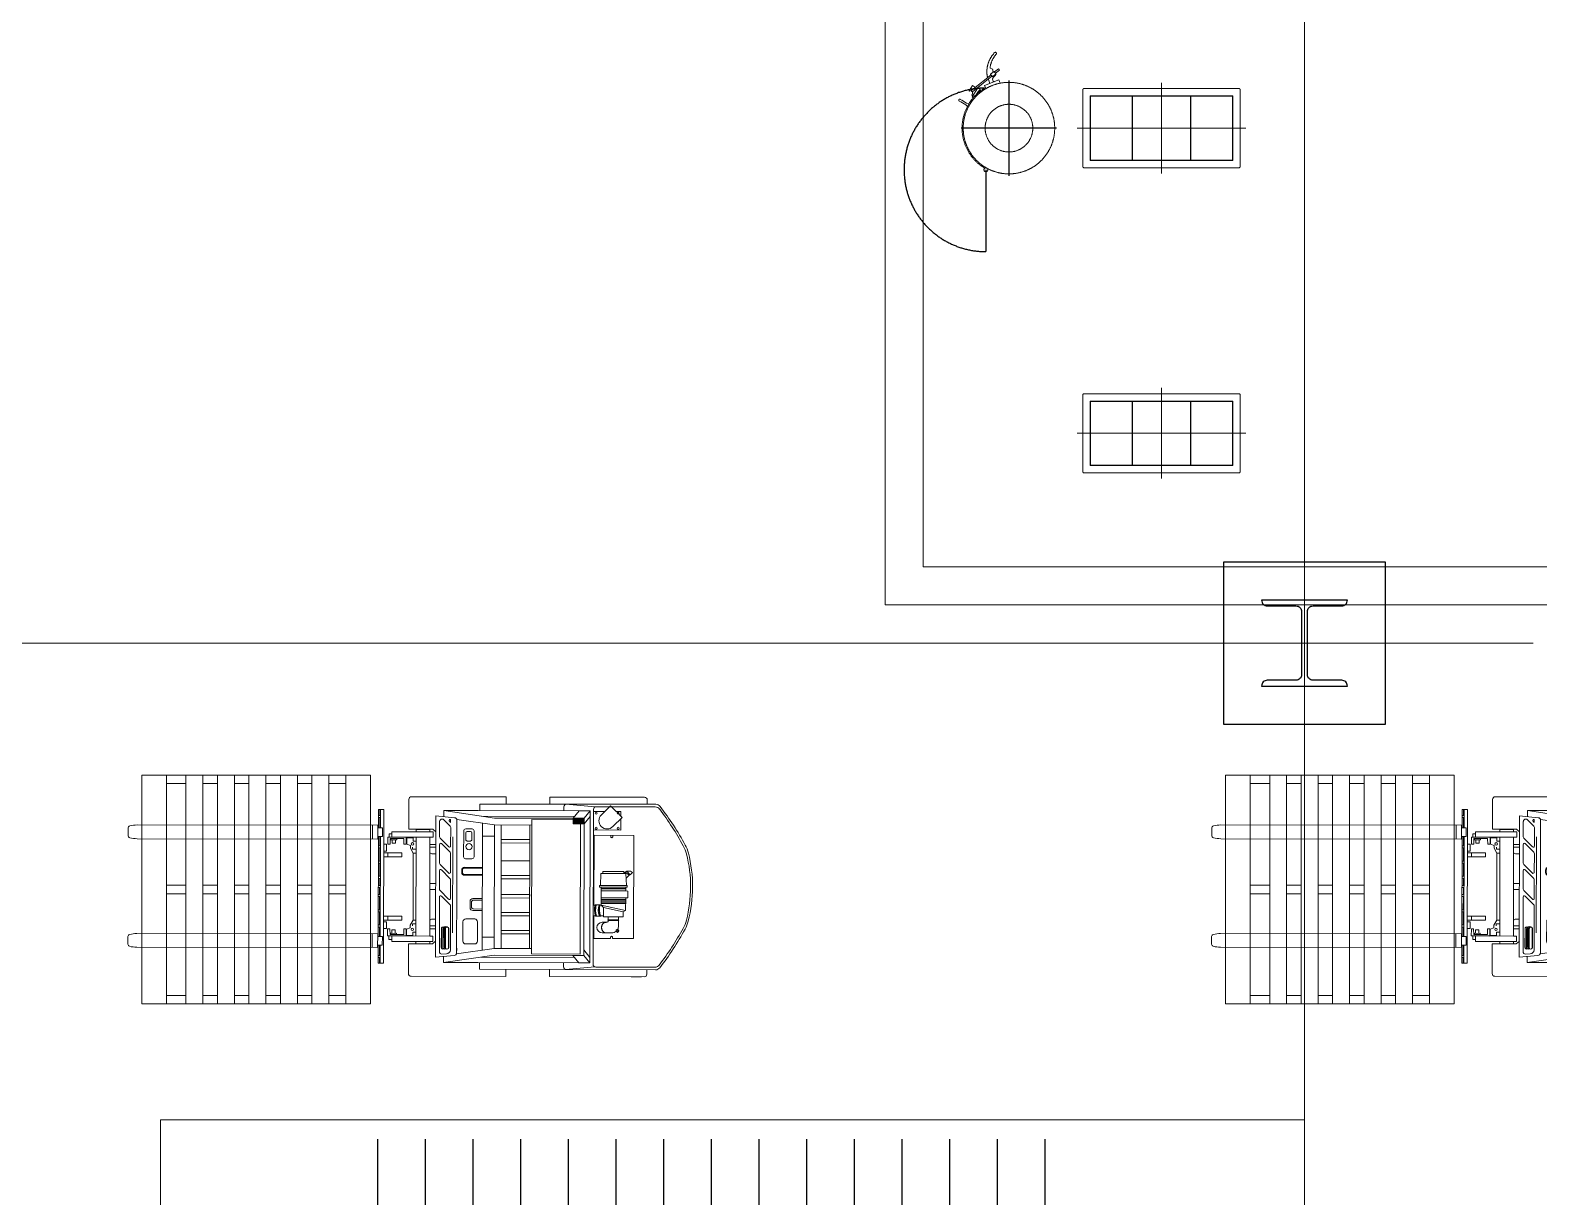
# Model space of a CAD drawing. Extents: x -681219 to -550379, y -242630 to -158199.
# Drawn here: x -630639 to -622726, y -214820 to -208703 of the extents above; entities that cross this region are included whole.
import ezdxf
from ezdxf.lldxf.tags import DXFTag

# ---------------------------------------------------------------- set-up
doc = ezdxf.new("R2010")
doc.units = 0
doc.header["$LTSCALE"] = 1000
doc.linetypes.add('DASHED', pattern=[0.75, 0.5, -0.25])
doc.linetypes.add('DASHED2', pattern=[9.525, 6.35, -3.175])
doc.layers.get('0').update_dxf_attribs({"linetype": 'CONTINUOUS'})
for name, color, linetype, lineweight in [('buyer', 6, 'CONTINUOUS', 0), ('famsun', 7, 'CONTINUOUS', 0), ('future', 4, 'DASHED2', 0), ('轴网_轴线', 1, 'CENTER2', 0)]:
    doc.layers.add(name, color=color, linetype=linetype, lineweight=lineweight)
for name, color, linetype in [('center', 253, 'CENTER2'), ('GY_Bj_Hatch', 9, 'CONTINUOUS'), ('GY_Zx', 7, 'CONTINUOUS'), ('interface', 251, 'DASHED2')]:
    doc.layers.add(name, color=color, linetype=linetype)
tags = doc.linetypes.add('CENTER2', pattern=[28.575, 19.05, -3.175, 3.175, -3.175]).pattern_tags.tags
tags[10:11] = [DXFTag(74, 4), DXFTag(75, 0), DXFTag(340, '0'), DXFTag(46, 0.0), DXFTag(50, 0.0), DXFTag(44, 0.0), DXFTag(45, 0.0)]
tags[8:9] = [DXFTag(74, 4), DXFTag(75, 0), DXFTag(340, '0'), DXFTag(46, 0.0), DXFTag(50, 0.0), DXFTag(44, 0.0), DXFTag(45, 0.0)]
tags[6:7] = [DXFTag(74, 4), DXFTag(75, 0), DXFTag(340, '0'), DXFTag(46, 0.0), DXFTag(50, 0.0), DXFTag(44, 0.0), DXFTag(45, 0.0)]
tags[4:5] = [DXFTag(74, 4), DXFTag(75, 0), DXFTag(340, '0'), DXFTag(46, 0.0), DXFTag(50, 0.0), DXFTag(44, 0.0), DXFTag(45, 0.0)]

# ---------------------------------------------------------------- blocks, each defined once
blk = doc.blocks.new('轴网FB0EDE194AE0F5E0')
at = {"layer": 'GY_Bj_Hatch', "color": 255}
blk.add_lwpolyline([(-425, 15425), (425, 15425), (425, 14575), (-425, 14575)], close=True, dxfattribs=at)
blk.add_lwpolyline([(-225, 15225), (225, 15225, -0.414214), (195, 15195), (45, 15195, 0.414214), (15, 15165), (15, 14835, 0.414214), (45, 14805), (195, 14805, -0.414214), (225, 14775), (-225, 14775, -0.414214), (-195, 14805), (-45, 14805, 0.414214), (-15, 14835), (-15, 15165, 0.414214), (-45, 15195), (-195, 15195, -0.414214)], format="xyb", close=True, dxfattribs=at)
at = {"layer": '轴网_轴线'}
for p, q in [((0, -1200), (0, 23700)), ((-1200, 15000), (44200, 15000))]:
    blk.add_line(p, q, dxfattribs=at)
blk = doc.blocks.new('*U99')
at = {"color": 0, "linetype": 'ByBlock', "lineweight": -2}
for p, q in [((-412, 202.5), (-412, -202.5)), ((407, 207.5), (-407, 207.5)), ((373.5, 169), (-373.5, 169)), ((-373.5, 169), (-373.5, 167.5)), ((373.5, 169), (-373.5, 169)), ((-373.5, 169), (-373.5, -169)), ((373.5, 167.5), (-373.5, 167.5)), ((-373.5, -166.9), (-373.5, 166.9)), ((-372, -164), (-372, 164)), ((-153.5, -167.5), (-153.5, 167.5)), ((-152, 167.5), (-152, -167.5)), ((145.2, 167.5), (-145.2, 167.5)), ((152, 167.5), (152, -167.5)), ((153.5, -167.5), (153.5, 167.5)), ((372, -164), (372, 164)), ((373.5, 169), (373.5, 167.5)), ((373.5, -169), (373.5, 169)), ((373.5, -166.9), (373.5, 166.9)), ((412, -202.5), (412, 202.5)), ((-407, -207.5), (407, -207.5)), ((-373.5, -167.5), (373.5, -167.5)), ((-373.5, -169), (-373.5, -167.5)), ((-373.5, -169), (373.5, -169)), ((-373.5, -169), (373.5, -169)), ((145.2, -167.5), (-145.2, -167.5)), ((373.5, -169), (373.5, -167.5))]:
    blk.add_line(p, q, dxfattribs=at)
for centre, radius, start, end in [((-407, 202.5), 5, 90, 180), ((-375.5, 164), 3.5, 0, 55.1501), ((375.5, 164), 3.5, 124.8499, 180), ((407, 202.5), 5, 0, 90), ((-407, -202.5), 5, 180, 270), ((-375.5, -164), 3.5, 304.8499, 0), ((375.5, -164), 3.5, 180, 235.1501), ((407, -202.5), 5, 270, 0)]:
    blk.add_arc(centre, radius, start, end, dxfattribs=at)
at = {"layer": 'center', "lineweight": -2, "ltscale": 6.187227}
for p, q in [((0, 237.5), (0, -237.5)), ((-442, 0), (442, 0))]:
    blk.add_line(p, q, dxfattribs=at)
blk = doc.blocks.new('TDTG112C0001XY_B_TDTG36-22_V_Mid_1')
at = {"color": 0, "linetype": 'ByBlock', "lineweight": -2}
for p, q in [((-412, 202.5), (-412, -202.5)), ((407, 207.5), (-407, 207.5)), ((373.5, 169), (-373.5, 169)), ((-373.5, 169), (-373.5, 167.5)), ((373.5, 169), (-373.5, 169)), ((-373.5, 169), (-373.5, -169)), ((373.5, 167.5), (-373.5, 167.5)), ((-373.5, -166.9), (-373.5, 166.9)), ((-372, -164), (-372, 164)), ((-153.5, -167.5), (-153.5, 167.5)), ((-152, 167.5), (-152, -167.5)), ((145.2, 167.5), (-145.2, 167.5)), ((152, 167.5), (152, -167.5)), ((153.5, -167.5), (153.5, 167.5)), ((372, -164), (372, 164)), ((373.5, 169), (373.5, 167.5)), ((373.5, -169), (373.5, 169)), ((373.5, -166.9), (373.5, 166.9)), ((412, -202.5), (412, 202.5)), ((-407, -207.5), (407, -207.5)), ((-373.5, -167.5), (373.5, -167.5)), ((-373.5, -169), (-373.5, -167.5)), ((-373.5, -169), (373.5, -169)), ((-373.5, -169), (373.5, -169)), ((145.2, -167.5), (-145.2, -167.5)), ((373.5, -169), (373.5, -167.5))]:
    blk.add_line(p, q, dxfattribs=at)
for centre, radius, start, end in [((-407, 202.5), 5, 90, 180), ((-375.5, 164), 3.5, 0, 55.1501), ((375.5, 164), 3.5, 124.8499, 180), ((407, 202.5), 5, 0, 90), ((-407, -202.5), 5, 180, 270), ((-375.5, -164), 3.5, 304.8499, 0), ((375.5, -164), 3.5, 180, 235.1501), ((407, -202.5), 5, 270, 0)]:
    blk.add_arc(centre, radius, start, end, dxfattribs=at)
at = {"layer": 'center', "lineweight": -2, "ltscale": 6.187227}
for p, q in [((0, 237.5), (0, -237.5)), ((-442, 0), (442, 0))]:
    blk.add_line(p, q, dxfattribs=at)
blk = doc.blocks.new('lt_yt2024020510153900', base_point=(193925.4, 88708.5))
at = {"color": 2}
for p, q in [((193925.4, 90458.5), (194965.4, 90458.5)), ((194965.4, 90518.5), (195185.4, 90518.5)), ((194965.4, 90518.5), (194965.4, 86898.5)), ((195025.4, 90458.5), (195125.4, 90458.5)), ((195025.4, 90458.5), (195025.4, 86958.5)), ((195125.4, 90458.5), (195125.4, 86958.5)), ((195185.4, 90518.5), (195185.4, 86898.5)), ((195185.4, 90458.5), (196225.4, 90458.5)), ((193925.4, 90208.5), (194965.4, 90208.5)), ((195185.4, 90208.5), (196225.4, 90208.5)), ((193925.4, 89958.5), (194965.4, 89958.5)), ((195185.4, 89958.5), (196225.4, 89958.5)), ((193925.4, 89708.5), (194965.4, 89708.5)), ((195185.4, 89708.5), (196225.4, 89708.5)), ((193925.4, 89458.5), (194965.4, 89458.5)), ((195185.4, 89458.5), (196225.4, 89458.5)), ((193925.4, 89208.5), (194965.4, 89208.5)), ((195185.4, 89208.5), (196225.4, 89208.5)), ((193925.4, 88958.5), (194965.4, 88958.5)), ((195185.4, 88958.5), (196225.4, 88958.5)), ((193925.4, 88708.5), (194965.4, 88708.5)), ((195185.4, 88708.5), (196225.4, 88708.5)), ((193925.4, 88458.5), (194965.4, 88458.5)), ((195185.4, 88458.5), (196225.4, 88458.5)), ((193925.4, 88208.5), (194965.4, 88208.5)), ((195185.4, 88208.5), (196225.4, 88208.5)), ((193925.4, 87958.5), (194965.4, 87958.5)), ((195185.4, 87958.5), (196225.4, 87958.5)), ((193925.4, 87708.5), (194965.4, 87708.5)), ((195185.4, 87708.5), (196225.4, 87708.5)), ((193925.4, 87458.5), (194965.4, 87458.5)), ((195185.4, 87458.5), (196225.4, 87458.5)), ((193925.4, 87208.5), (194965.4, 87208.5)), ((195185.4, 87208.5), (196225.4, 87208.5)), ((193925.4, 86958.5), (194965.4, 86958.5)), ((194965.4, 86898.5), (195185.4, 86898.5)), ((195025.4, 86958.5), (195125.4, 86958.5)), ((195185.4, 86958.5), (196225.4, 86958.5))]:
    blk.add_line(p, q, dxfattribs=at)
blk.add_wipeout([(194965.4, 89152.5), (193925.4, 88652.5), (193925.4, 88764.5), (194965.4, 89264.5)])
for points in [[(193925.4, 88652.5), (194382.9, 88872.8), (194349.7, 89048.7), (194541, 88868.4), (194507.8, 89044.3), (194965.4, 89264.5)], [(194527.1, 88942.1), (194965.4, 89152.5)], [(193925.4, 88764.5), (194363.6, 88975)]]:
    blk.add_lwpolyline(points, dxfattribs=at)
at = {"layer": 'GY_Zx'}
for points in [[(195755.4, 86398.5, 0, 0, 0), (195755.4, 91148.5, 0, 0, 0), (194395.4, 91148.5, 0, 0, 0), (194395.4, 89523.5, 80, 0, 0), (194395.4, 89273.5, 0, 0, 0)], [(194395.4, 86398.5, 0, 0, 0), (194395.4, 88648.5, 80, 0, 0), (194395.4, 88898.5, 0, 0, 0)]]:
    blk.add_lwpolyline(points, format="xyseb", dxfattribs=at)
at = {"layer": '轴网_轴线'}
blk.add_lwpolyline([(193825.4, 85598.5), (196325.4, 85598.5), (196325.4, 91598.5), (193825.4, 91598.5), (193825.4, 85598.5)], dxfattribs=at)
blk = doc.blocks.new('TCXT003A0001XY_E_TCXT25_V_1', base_point=(2103.3, 476.7))
at = {"color": 0, "linetype": 'ByBlock', "lineweight": -2}
for p, q in [((2231.1, 686.9), (2228, 681.7)), ((2296.9, 313.2), (2290.6, 317.2)), ((2294.2, 321.5), (2294.2, 321.5)), ((2313.3, 348.6), (2325.4, 345.3)), ((2330.3, 354), (2321.2, 362.6)), ((2325.4, 345.3), (2350.6, 331)), ((2355.5, 339.7), (2330.3, 354)), ((2350.6, 331), (2359.3, 326.1)), ((2364.3, 334.8), (2355.5, 339.7)), ((2156.5, 224.1), (2149.9, 241.2)), ((2231.2, 252.5), (2156.5, 224.1)), ((2283.6, 277.7), (2192.4, 204.4)), ((2197.4, 198.2), (2288.6, 271.5)), ((2213.4, 263.4), (2213.4, 263.4)), ((2231.2, 252.5), (2224.7, 269.6)), ((2229, 269.9), (2228, 271.6)), ((2231.1, 266.5), (2229, 269.9)), ((2266.5, 265), (2253.8, 273)), ((2296.9, 313.2), (2266.5, 265)), ((2267.5, 293.5), (2267.5, 293.5)), ((2269.7, 270.1), (2272.2, 268.5)), ((2279.3, 264), (2295.1, 254.1)), ((2293, 285), (2297.1, 302)), ((2293.7, 308.1), (2294.9, 307.4)), ((2295.1, 254.1), (2311.9, 280.8)), ((2310.7, 282.2), (2297.6, 276)), ((2299.2, 283.8), (2298.7, 284.4)), ((2173.7, 189.4), (2152.6, 172.5)), ((2157.7, 166.2), (2152.6, 172.5)), ((2158.4, 165.3), (2157.7, 166.2)), ((2158.4, 165.3), (2179.5, 182.2)), ((2175.3, 195.9), (2171.6, 193)), ((2171.6, 193), (2171.8, 191.7)), ((2171.8, 191.7), (2176.2, 186.3)), ((2189.4, 207.2), (2175.3, 195.9)), ((2176.2, 186.3), (2180.6, 180.8)), ((2180.6, 180.8), (2181.8, 180.4)), ((2181.8, 180.4), (2185.5, 183.3)), ((2185.5, 183.3), (2199.5, 194.6)), ((2186.3, 230.1), (2189.9, 220.5)), ((2190.5, 206.8), (2189.4, 207.2)), ((2194.9, 201.3), (2190.5, 206.8)), ((2200.8, 162.3), (2192.1, 166.5)), ((2199.3, 195.9), (2194.9, 201.3)), ((2199.5, 194.6), (2199.3, 195.9)), ((2201.8, 155.1), (2202.5, 159.2)), ((2209.4, 225.6), (2205, 237.2)), ((2180.1, 82.5), (2178.9, 81.2))]:
    blk.add_line(p, q, dxfattribs=at)
for centre, radius in [((2103.3, 476.7), 240), ((2224.5, 695.3), 10), ((2103.3, 476.7), 125)]:
    blk.add_circle(centre, radius, dxfattribs=at)
for centre, radius, start, end in [((2103.3, 476.7), 240, 301.295, 58.705), ((2103.3, 476.7), 246, 301.295, 58.705), ((2361.8, 330.4), 5, 240.5, 0), ((2361.8, 330.4), 5, 0, 60.5), ((2209.6, 238.9), 5, 110.8, 200.8), ((2139.3, 378.9), 156, 317.24926, 329.05444), ((2295.8, 279.6), 4, 246.61443, 295.34231), ((2292.3, 303.1), 5, 346.45895, 57.77588), ((2294.8, 280.7), 5.42, 21.94235, 35.86723), ((2311.1, 281.3), 1, 327.77588, 115.34231), ((2185.6, 193.8), 13, 121.7934, 180.34092), ((2165.5, 226.1), 25, 301.7934, 347.03367), ((2181.6, 228.3), 5, 20.8, 110.8), ((2185.6, 193.8), 13, 257.2334, 269.34201), ((2185.4, 177.8), 3, 59.94405, 89.34201), ((2185.4, 177.8), 3, 338.01832, 59.94405), ((2195.6, 173.7), 8, 158.01832, 244.19458), ((2199.5, 159.6), 3, 352.12172, 64.19458), ((2138.7, 188.1), 80, 23.63806, 27.97377), ((2138.7, 188.1), 80, 6.56696, 17.60515), ((2075.7, 180.8), 143.4, 349.0177, 358.71631), ((2075.7, 180.8), 143.4, 358.71631, 6.56696), ((2174.5, 85.3), 6, 137.03635, 317.03635), ((2072.3, 177.2), 131.4, 318.07524, 350.3214), ((2075.7, 180.8), 143.4, 316.70861, 349.0177)]:
    blk.add_arc(centre, radius, start, end, dxfattribs=at)
for points, knots in [([(2298.7, 284.4), (2298.4, 284.7), (2298, 285.2), (2297, 285.7), (2296.1, 285.9), (2295.3, 285.9), (2294.6, 285.8), (2294.1, 285.6), (2293.7, 285.5), (2293.4, 285.3), (2293.2, 285.1), (2292.8, 284.8), (2292.1, 284.4), (2291.2, 283.7), (2290, 282.8), (2288.6, 281.7), (2287.1, 280.5), (2285.6, 279.3), (2284.3, 278.3), (2283.7, 277.8), (2283.6, 277.7)], [0, 0, 0, 0, 0.049064, 0.092606, 0.13079, 0.164684, 0.194466, 0.219955, 0.241588, 0.26386, 0.299355, 0.358675, 0.448771, 0.535646, 0.627234, 0.717189, 0.806522, 0.895581, 0.979848, 1, 1, 1, 1]), ([(2288.6, 271.5), (2288.9, 271.7), (2289.7, 272.3), (2291.1, 273.4), (2292.6, 274.7), (2293.7, 275.5), (2294.2, 275.9), (2294.3, 276)], [0, 0, 0, 0, 0.0502533, 0.1460706, 0.2419112, 0.3375981, 0.3605698, 0.3605698, 0.3605698, 0.3605698]), ([(2295.7, 275.7), (2295.8, 275.8), (2296.4, 276.2), (2297.2, 276.9), (2298, 277.6), (2298.5, 278.1), (2298.9, 278.4), (2299.2, 278.8), (2299.5, 279.3), (2299.9, 279.9), (2300.1, 280.8), (2300.1, 281.7), (2299.9, 282.3), (2299.8, 282.7)], [0.3991017, 0.3991017, 0.3991017, 0.3991017, 0.4264726, 0.5215318, 0.6177126, 0.7172533, 0.7796323, 0.8112135, 0.8387825, 0.8725887, 0.9121634, 0.9550368, 1, 1, 1, 1])]:
    blk.add_open_spline(points, degree=3, knots=knots, dxfattribs=at)
at = {"layer": 'center', "ltscale": 3.485896}
for p, q in [((2103.3, 226.7), (2103.3, 726.7)), ((1853.3, 476.7), (2353.3, 476.7))]:
    blk.add_line(p, q, dxfattribs=at)
at = {"layer": 'interface', "ltscale": 6.712402}
blk.add_line((2224.5, 695.3), (2224.5, 1124.2), dxfattribs=at)
blk.add_arc((2224.5, 695.3), 428.9, 270.87914, 90, dxfattribs=at)
blk = doc.blocks.new('A$C38291112')
at = {"layer": 'future'}
for p, q in [((1200, 1200), (0, 1200)), ((0, 0), (0, 1200)), ((1200, 0), (1200, 1200)), ((1200, 1069.9), (0, 1069.9)), ((44.5, 981), (44.5, 1069.9)), ((577.8, 1069.9), (577.8, 981)), ((622.2, 981), (622.2, 1069.9)), ((1155.6, 981), (1155.6, 1069.9)), ((0, 981), (1200, 981)), ((0, 892.1), (1200, 892.1)), ((44.5, 815.9), (44.5, 892.1)), ((577.8, 892.1), (577.8, 815.9)), ((622.2, 815.9), (622.2, 892.1)), ((1155.6, 815.9), (1155.6, 892.1)), ((0, 815.9), (1200, 815.9)), ((0, 727), (1200, 727)), ((44.5, 650.8), (44.5, 727)), ((577.8, 727), (577.8, 650.8)), ((622.2, 650.8), (622.2, 727)), ((1155.6, 650.8), (1155.6, 727)), ((0, 650.8), (1200, 650.8)), ((0, 561.9), (1200, 561.9)), ((44.5, 485.7), (44.5, 561.9)), ((577.8, 561.9), (577.8, 485.7)), ((622.2, 485.7), (622.2, 561.9)), ((1155.6, 485.7), (1155.6, 561.9)), ((0, 485.7), (1200, 485.7)), ((0, 396.8), (1200, 396.8)), ((44.5, 320.6), (44.5, 396.8)), ((577.8, 396.8), (577.8, 320.6)), ((622.2, 320.6), (622.2, 396.8)), ((1155.6, 320.6), (1155.6, 396.8)), ((0, 320.6), (1200, 320.6)), ((1200, 231.7), (0, 231.7)), ((44.5, 130.1), (44.5, 231.7)), ((577.8, 231.7), (577.8, 130.1)), ((622.2, 130.1), (622.2, 231.7)), ((1155.6, 130.1), (1155.6, 231.7)), ((1200, 130.1), (0, 130.1)), ((1200, 0), (0, 0))]:
    blk.add_line(p, q, dxfattribs=at)
blk = doc.blocks.new('Forklift-I-V')
for p, q in [((-447.8, 2228.8), (-446.8, 2696.1)), ((-432.7, 2693.2), (-433.4, 2383.4)), ((407.5, 2691.2), (406.8, 2381.4)), ((420.5, 2226.8), (421.6, 2694.1)), ((-483.4, 2636.6), (-484.5, 2141)), ((-483.4, 2623.3), (-483.6, 2569.4)), ((-469, 2651), (-446.9, 2650.9)), ((443.9, 2648.9), (421.8, 2648.9)), ((458.3, 2634.5), (457.1, 2138.8)), ((458.2, 2621.2), (458.1, 2567.2)), ((-283.9, 2372.5), (-283.4, 2581)), ((-283.4, 2581), (257.7, 2579.8)), ((-96, 2543.8), (-95.9, 2562.8)), ((-96, 2543.9), (-77.8, 2558.9)), ((-90, 2536.1), (-96, 2543.8)), ((-95.9, 2562.8), (-88.9, 2573.1)), ((-91.2, 2537.6), (-75.3, 2556.2)), ((-84.1, 2530.2), (-90, 2536.1)), ((-88.9, 2573.1), (-77.4, 2561.9)), ((-83.8, 2539.2), (-83.9, 2473.8)), ((-83.8, 2539.2), (-20.9, 2541.7)), ((-77.4, 2561.9), (-78.2, 2559.1)), ((-78.2, 2559.1), (-59.6, 2540.2)), ((-21.2, 2401.2), (-20.9, 2546.1)), ((-20.9, 2546.1), (-12.4, 2546.1)), ((-12.7, 2401.1), (-12.4, 2546.1)), ((-12.4, 2538.1), (8.1, 2538)), ((-4.6, 2408.1), (-4.3, 2539)), ((2.6, 2408.1), (2.9, 2539)), ((7.8, 2409.5), (8.1, 2549.8)), ((8.1, 2549.8), (44.1, 2549.7)), ((43.7, 2409.4), (44.1, 2549.7)), ((44, 2538), (110.9, 2537.8)), ((52.1, 2408), (52.4, 2538.9)), ((59.3, 2408), (59.6, 2538.9)), ((66.5, 2408), (66.8, 2538.9)), ((73.7, 2408), (74, 2538.9)), ((82.9, 2409.3), (110.9, 2537.8)), ((117.5, 2524.3), (110.9, 2537.8)), ((257.7, 2579.8), (257.5, 2469)), ((-438.9, 2458.7), (-408.6, 2488.9)), ((-390.7, 2410.3), (-438.9, 2458.7)), ((-408.6, 2488.9), (-408.5, 2512.7)), ((-384.7, 2512.7), (-408.5, 2512.7)), ((-408.3, 2489.1), (-377.8, 2519.6)), ((-329.6, 2471.2), (-377.8, 2519.6)), ((-311.4, 2512.5), (-370.9, 2512.7)), ((-311.8, 2368.7), (-311.4, 2512.5)), ((-276.5, 2470.3), (-283.7, 2470.3)), ((-276.5, 2460.2), (-283.7, 2460.2)), ((-94.7, 2418.7), (-94.5, 2473.8)), ((-94.4, 2528.9), (-94.5, 2473.8)), ((-94.4, 2528.9), (-83.8, 2528.9)), ((-84.1, 2408.3), (-83.9, 2473.8)), ((94.4, 2422.4), (117.5, 2524.3)), ((142.9, 2524.2), (117.5, 2524.3)), ((142.7, 2422.3), (142.9, 2524.2)), ((142.8, 2500.6), (160.1, 2500.5)), ((160, 2445.9), (160.1, 2500.5)), ((162.1, 2445.9), (162.3, 2500.5)), ((162.3, 2500.5), (191.7, 2500.5)), ((210.5, 2496.5), (215.5, 2500.9)), ((219.5, 2488.6), (224, 2492.5)), ((227.5, 2414.4), (227.6, 2464.4)), ((227.5, 2414.4), (227.6, 2452.9)), ((250.3, 2469), (257.5, 2469)), ((250.3, 2459), (257.4, 2459)), ((257.4, 2459), (257.2, 2371.2)), ((-432.6, 2378.4), (-447, 2223.9)), ((-408.9, 2368.9), (-408.7, 2428.3)), ((-94.7, 2418.7), (-84.1, 2418.7)), ((-84.1, 2408.3), (-21.2, 2405.6)), ((-12.7, 2401.1), (-21.2, 2401.2)), ((-12.7, 2409.5), (82.9, 2409.3)), ((80.8, 2403.9), (82.9, 2404.9)), ((80.8, 2378.1), (80.8, 2403.9)), ((82.8, 2367.8), (82.9, 2377.5)), ((82.9, 2409.3), (94.4, 2422.4)), ((82.9, 2403.3), (82.9, 2409.3)), ((142.7, 2422.3), (94.4, 2422.4)), ((137.5, 2367.7), (137.5, 2379.4)), ((137.6, 2405.5), (137.6, 2422.3)), ((139.3, 2406.2), (137.6, 2407)), ((139.3, 2380), (139.3, 2406.2)), ((142.7, 2445.9), (160, 2445.9)), ((162.1, 2445.9), (165, 2445.9)), ((172.1, 2414.6), (172.2, 2438.7)), ((172.1, 2414.6), (172.1, 2425.4)), ((227.5, 2414.4), (227.5, 2425.2)), ((405.9, 2376.5), (419.6, 2221.9)), ((392.4, 2367.1), (-419.1, 2368.9)), ((-411.7, 2351), (-411.9, 2293.5)), ((-383, 2351), (-411.7, 2351)), ((-373, 2319.9), (-411.7, 2351)), ((-311.8, 2368.7), (-408.9, 2368.9)), ((-344.3, 2319.9), (-383, 2351)), ((356.2, 2349.3), (-383, 2351)), ((-373.2, 2262.4), (-373, 2319.9)), ((-373.2, 2262.4), (-373, 2319.9)), ((-373.1, 2307.7), (-344.3, 2307.6)), ((-373.1, 2305.5), (-344.3, 2305.5)), ((-373.1, 2303.4), (-344.3, 2303.3)), ((-373.1, 2301.2), (-344.3, 2301.2)), ((-373.1, 2299.1), (-344.3, 2299)), ((-373.1, 2296.9), (-344.3, 2296.8)), ((-373.1, 2294.8), (-344.3, 2294.7)), ((-373, 2319.9), (-344.3, 2319.9)), ((-373, 2319.9), (-344.3, 2319.9)), ((-373, 2318.5), (-344.3, 2318.4)), ((-373, 2316.3), (-344.3, 2316.3)), ((-373, 2314.2), (-344.3, 2314.1)), ((-373, 2312), (-344.3, 2311.9)), ((-373, 2309.9), (-344.3, 2309.8)), ((-372.4, 2262.4), (-372.3, 2319.9)), ((-370.9, 2264.7), (-370.7, 2317.6)), ((-370.7, 2317.6), (-346.6, 2317.6)), ((-370.3, 2262.4), (-370.1, 2319.9)), ((-368.1, 2262.4), (-368, 2319.9)), ((-366.5, 2045.4), (-365.9, 2301.4)), ((-366, 2262.4), (-365.8, 2319.9)), ((338.9, 2299.8), (-365.9, 2301.4)), ((-363.8, 2262.4), (-363.7, 2319.9)), ((-361.7, 2262.4), (-361.5, 2319.9)), ((-359.5, 2262.4), (-359.4, 2319.9)), ((-357.3, 2262.4), (-357.2, 2319.9)), ((-355.2, 2262.4), (-355, 2319.9)), ((-353, 2262.3), (-352.9, 2319.9)), ((-350.9, 2262.3), (-350.7, 2319.9)), ((-348.7, 2262.3), (-348.6, 2319.9)), ((-346.7, 2264.6), (-346.6, 2301.4)), ((-346.6, 2262.3), (-346.4, 2319.9)), ((-346.6, 2301.4), (-346.6, 2317.6)), ((-344.4, 2262.3), (-344.3, 2319.9)), ((-344.4, 2262.3), (-344.3, 2301.4)), ((-344.3, 2301.4), (-344.3, 2319.9)), ((-344.3, 2319.9), (-344.3, 2283.9)), ((346.1, 2318.3), (-344.3, 2319.9)), ((-287.2, 2368.6), (-260.5, 2368.6)), ((82.9, 2371.6), (-283.9, 2372.5)), ((257.2, 2371.2), (137.5, 2371.5)), ((233.9, 2367.4), (392.4, 2367.1)), ((260.5, 2367.4), (392.4, 2367.1)), ((317.4, 2318.3), (356.2, 2349.3)), ((346.1, 2318.3), (317.4, 2318.3)), ((338.3, 2043.7), (338.9, 2299.8)), ((345, 1848), (346.1, 2317.5)), ((346, 2260.7), (346.1, 2318.3)), ((346.1, 2318.3), (385, 2349.2)), ((356.2, 2349.3), (385, 2349.2)), ((385, 2349.2), (384.8, 2291.7)), ((-448, 1773.8), (-447, 2223.8)), ((-413.1, 1739.3), (-411.9, 2293.5)), ((-373.2, 2262.4), (-411.9, 2293.5)), ((-383.2, 2270.4), (-384.3, 1781.3)), ((-373.2, 2262.4), (-374.1, 1849.7)), ((-373.2, 2264.6), (-344.4, 2264.5)), ((-373.2, 2262.4), (-366, 2262.4)), ((-373.2, 2262.4), (-344.4, 2262.3)), ((-373.1, 2292.6), (-344.3, 2292.5)), ((-373.1, 2290.4), (-344.3, 2290.4)), ((-373.1, 2288.3), (-344.3, 2288.2)), ((-373.1, 2286.1), (-344.3, 2286.1)), ((-373.1, 2284), (-344.3, 2283.9)), ((-373.1, 2281.8), (-344.3, 2281.7)), ((-373.1, 2279.7), (-344.4, 2279.6)), ((-373.1, 2277.5), (-344.4, 2277.4)), ((-373.1, 2275.3), (-344.4, 2275.3)), ((-373.1, 2273.2), (-344.4, 2273.1)), ((-373.1, 2271), (-344.4, 2271)), ((-373.1, 2268.9), (-344.4, 2268.8)), ((-373.1, 2266.7), (-344.4, 2266.6)), ((-370.9, 2264.7), (-366, 2264.7)), ((-366, 2264.7), (-346.7, 2264.6)), ((-366, 2262.4), (-344.4, 2262.3)), ((346, 2260.7), (384.8, 2291.7)), ((356, 2268.7), (354.9, 1779.6)), ((383.6, 1737.4), (384.8, 2291.7)), ((419.6, 2221.8), (418.6, 1770.8)), ((-484.5, 2141), (-447.2, 2140.9)), ((-433.5, 2214.4), (-412, 2214.3)), ((384.6, 2212.5), (406.1, 2212.4)), ((457.1, 2138.8), (419.7, 2138.9)), ((338.3, 2043.7), (-366.5, 2045.4)), ((-338.2, 1849.6), (-337.7, 2045.3)), ((-337.7, 2035.2), (309.5, 2033.7)), ((-261.8, 1885.4), (-261.5, 2035.1)), ((-243.9, 1885.4), (-243.5, 2035)), ((-167.3, 2034.8), (-149.3, 2034.8)), ((-149.7, 1885.1), (-149.3, 2034.8)), ((-73.4, 1885), (-73.1, 2034.6)), ((-73.1, 2034.6), (-55.1, 2034.6)), ((-55.4, 1884.9), (-55.1, 2034.6)), ((26.5, 1884.7), (26.9, 2034.4)), ((26.9, 2034.4), (44.9, 2034.3)), ((44.5, 1884.7), (44.9, 2034.3)), ((120.7, 1884.5), (121.1, 2034.2)), ((139.1, 2034.1), (121.1, 2034.2)), ((138.7, 1884.5), (139.1, 2034.1)), ((215, 1884.3), (215.3, 2034)), ((233.3, 2033.9), (215.3, 2034)), ((232.9, 1884.3), (233.3, 2033.9)), ((309.5, 2043.8), (309.1, 1848.1)), ((-486.2, 1415), (-485.1, 1910.7)), ((-485.1, 1910.7), (-447.7, 1910.6)), ((456.3, 1908.5), (418.9, 1908.6)), ((455.1, 1412.9), (456.3, 1908.5)), ((-374.1, 1849.7), (-413.5, 1584.6)), ((-367.5, 1652.3), (-338.2, 1849.6)), ((-338.2, 1849.6), (309.1, 1848.1)), ((-338.1, 1885.6), (309.2, 1884.1)), ((-279, 1786.9), (-278.8, 1849.5)), ((-279, 1786.9), (-278.8, 1849.5)), ((-73.4, 1885), (-55.4, 1884.9)), ((26.5, 1884.7), (44.5, 1884.7)), ((138.7, 1884.5), (120.7, 1884.5)), ((232.9, 1884.3), (215, 1884.3)), ((249.6, 1785.7), (249.7, 1848.3)), ((249.7, 1848.3), (249.6, 1785.7)), ((309.2, 1884.1), (309.1, 1848.1)), ((309.1, 1848.1), (337.5, 1650.7)), ((383.2, 1582.8), (345, 1848)), ((-448, 1773.8), (-413.1, 1773.8)), ((-413.1, 1765.1), (-413.5, 1584.6)), ((318.1, 1785.6), (-347.4, 1787.1)), ((-306.6, 1742.8), (-171.7, 1742.5)), ((-115.7, 1786.6), (-116, 1692.7)), ((-112.1, 1786.6), (-112.4, 1692.7)), ((-77.9, 1692.6), (-77.7, 1786.5)), ((-74.3, 1692.6), (-74.1, 1786.5)), ((48.1, 1736.4), (48.2, 1786.2)), ((55.9, 1740.4), (56, 1786.2)), ((102.5, 1786.1), (102.4, 1740.3)), ((110.2, 1736.3), (110.3, 1786)), ((154.6, 1699.1), (154.7, 1746.1)), ((169.1, 1760.4), (271.3, 1760.2)), ((285.6, 1745.8), (285.5, 1698.8)), ((383.6, 1763.2), (383.2, 1582.8)), ((383.6, 1770.9), (418.6, 1770.8)), ((-317.5, 1699.1), (-317.4, 1732.1)), ((-171.9, 1688), (-306.7, 1688.3)), ((-303.6, 1707.1), (-303.6, 1723.9)), ((-261, 1699.9), (-296.5, 1699.9)), ((-296.4, 1731.1), (-261, 1731)), ((-253.8, 1723.8), (-253.8, 1707)), ((-161, 1731.7), (-161.1, 1698.7)), ((-101.6, 1681.9), (-88.7, 1681.9)), ((-101.6, 1678.3), (-88.7, 1678.3)), ((95.8, 1722), (62.4, 1722)), ((90.9, 1728.9), (67.4, 1728.9)), ((271.1, 1684.4), (169, 1684.7)), ((-381.6, 1584.5), (-413.5, 1584.6)), ((-376.1, 1640.6), (-385.7, 1542.8)), ((-367.3, 1619.7), (-367.4, 1617.5)), ((-367.3, 1619.7), (-351.2, 1619.6)), ((-367.3, 1582.3), (-332.4, 1617)), ((-363.2, 1653), (-338.2, 1653)), ((-357.6, 1613.2), (-351.2, 1619.6)), ((-339, 1653), (-15, 1652.2)), ((-324.7, 1620.2), (-227.2, 1619.9)), ((226.8, 1630), (-276.4, 1631.1)), ((-268.3, 1565.1), (-223.1, 1610.1)), ((-240.3, 1571.7), (-195.1, 1616.7)), ((-187.4, 1619.8), (-89.9, 1619.6)), ((-131, 1564.8), (-85.8, 1609.8)), ((-103, 1571.4), (-57.8, 1616.4)), ((-50.1, 1619.5), (47.4, 1619.3)), ((-15, 1652.2), (333.2, 1651.4)), ((6.3, 1564.5), (51.5, 1609.5)), ((34.3, 1571.1), (79.5, 1616.1)), ((87.2, 1619.2), (316.4, 1618.7)), ((204, 1587.4), (303, 1587.2)), ((204, 1586.4), (303, 1586.1)), ((205.3, 1610), (304.3, 1609.8)), ((205.3, 1608.9), (304.3, 1608.7)), ((205.3, 1593.1), (304.2, 1592.9)), ((205.3, 1592), (304.2, 1591.8)), ((308.3, 1651.5), (333.2, 1651.4)), ((337.9, 1597.9), (338.7, 1574)), ((346.1, 1638.9), (355.2, 1541.1)), ((351.3, 1582.8), (383.2, 1582.8)), ((-385.7, 1542.8), (355.2, 1541.1)), ((-369, 1578.4), (-369.1, 1575.6)), ((-356.2, 1562.1), (-276, 1562)), ((-315.8, 1400.3), (-315.5, 1526.1)), ((-315.5, 1526.1), (-301.6, 1542.6)), ((-314.6, 1439.5), (-314.5, 1511.4)), ((-302.3, 1511.4), (-314.5, 1511.4)), ((-302.3, 1511.4), (-302.7, 1311.9)), ((-302.2, 1527.6), (-302.3, 1511.4)), ((-302.2, 1527.6), (-273.5, 1527.6)), ((-273.5, 1511.3), (-273.9, 1311.8)), ((-273.5, 1527.6), (-273.5, 1511.3)), ((244.3, 1510.2), (-273.5, 1511.3)), ((-236.3, 1511.3), (-236.2, 1542.4)), ((-236.2, 1561.9), (-138.7, 1561.6)), ((-221.9, 1511.2), (-221.8, 1542.4)), ((-186.1, 1524.8), (-186, 1542.3)), ((-98.9, 1561.5), (-1.4, 1561.3)), ((-31.4, 1542), (-31.5, 1510.8)), ((0.9, 1541.9), (0.9, 1510.7)), ((38.4, 1561.2), (325.8, 1560.6)), ((155.6, 1541.5), (155.5, 1524)), ((191.3, 1510.3), (191.3, 1541.5)), ((204.8, 1572.1), (303.8, 1571.9)), ((204.8, 1571.1), (303.7, 1570.8)), ((205.2, 1579.9), (304.2, 1579.7)), ((205.2, 1578.9), (304.2, 1578.6)), ((205.6, 1510.2), (205.7, 1541.4)), ((244.3, 1510.2), (243.8, 1310.6)), ((244.3, 1526.4), (244.3, 1510.2)), ((273.1, 1526.3), (244.3, 1526.4)), ((285, 1524.7), (271.1, 1541.3)), ((285, 1524.7), (271.1, 1541.3)), ((273.1, 1510.1), (272.6, 1310.6)), ((273.1, 1526.3), (273.1, 1510.1)), ((284.4, 1510.1), (273.1, 1510.1)), ((284.2, 1438.1), (284.4, 1510.1)), ((284.7, 1398.9), (285, 1524.7)), ((284.9, 1510.1), (285, 1524.7)), ((-486.2, 1428.3), (-486.1, 1482.3)), ((-302.4, 1439.5), (-314.6, 1439.5)), ((244.1, 1438.2), (-273.7, 1439.4)), ((-253.5, 1439.4), (-253.6, 1422.9)), ((-211.3, 1420.6), (-211.3, 1439.3)), ((-191, 1423.3), (-190.9, 1439.2)), ((161.4, 1422.5), (161.4, 1438.4)), ((180.3, 1419.7), (180.3, 1438.4)), ((224, 1438.3), (224, 1421.8)), ((284.2, 1438.1), (272.9, 1438.2)), ((-471.9, 1400.6), (-315.8, 1400.3)), ((-274, 1292), (-273.8, 1385.9)), ((-272.3, 1387.3), (-238.3, 1387.3)), ((-272.3, 1387.3), (-238.3, 1387.3)), ((-271.5, 1389.7), (-271.4, 1423)), ((-237.9, 1389.6), (-271.5, 1389.7)), ((-271.4, 1423), (-253.6, 1422.9)), ((-266.8, 1304.5), (-266.7, 1373.3)), ((-265.3, 1374.8), (-238.3, 1375.2)), ((-230.8, 1408.6), (-237.9, 1389.6)), ((-236.9, 1385.8), (-236.9, 1376.6)), ((-216, 1408.6), (-230.8, 1408.6)), ((-211.3, 1420.6), (-222.1, 1420.6)), ((-191, 1423.3), (-216, 1408.6)), ((-192.6, 1269.5), (-192.4, 1364.4)), ((-170.8, 1364.4), (-192.4, 1364.4)), ((-191, 1423.3), (161.4, 1422.5)), ((-171, 1269.4), (-170.8, 1364.4)), ((139.3, 1268.7), (139.5, 1363.7)), ((161.1, 1363.6), (139.5, 1363.7)), ((160.9, 1268.7), (161.1, 1363.6)), ((161.4, 1422.5), (186.4, 1407.6)), ((180.3, 1419.7), (191, 1419.6)), ((186.4, 1407.6), (201.1, 1407.6)), ((201.1, 1407.6), (208.2, 1388.6)), ((207.1, 1384.8), (207.1, 1375.6)), ((208.2, 1388.6), (241.8, 1388.5)), ((235.4, 1373.6), (208.5, 1374.1)), ((242.6, 1386.2), (208.6, 1386.2)), ((241.8, 1421.8), (224, 1421.8)), ((236.7, 1303.4), (236.9, 1372.2)), ((239, 1388.5), (241.8, 1388.5)), ((241.8, 1388.5), (241.8, 1421.8)), ((243.8, 1290.8), (244, 1384.7)), ((440.7, 1398.5), (284.7, 1398.9)), ((-418.7, 1241.3), (-418.6, 1270)), ((386.8, 1268.2), (-418.6, 1270)), ((-273.9, 1311.8), (-302.7, 1311.9)), ((-292, 1297.8), (-291.9, 1311.9)), ((-274, 1297.7), (-292, 1297.8)), ((-274, 1297.7), (-273.9, 1311.8)), ((-272.6, 1290.5), (-238.5, 1290.5)), ((-272.6, 1290.5), (-238.5, 1290.5)), ((-266.4, 1337.3), (-267.2, 1306.7)), ((-267.2, 1306.7), (-260.5, 1306.5)), ((-259.6, 1337.1), (-266.4, 1337.3)), ((-265.4, 1303.1), (-238.5, 1302.6)), ((-260.5, 1306.5), (-259.6, 1337.1)), ((-242.4, 1312.4), (-260.3, 1312.9)), ((-241.9, 1330.2), (-259.8, 1330.7)), ((-242.1, 1321.3), (-242.4, 1312.4)), ((-242.1, 1321.3), (-241.9, 1330.2)), ((-237.2, 1269.6), (-237.2, 1284)), ((-201.2, 1283.9), (-237.2, 1284)), ((-237.1, 1291.9), (-237.1, 1301.1)), ((-201.2, 1269.5), (-201.2, 1283.9)), ((-171, 1291), (-192.6, 1291.1)), ((160.9, 1290.3), (139.3, 1290.3)), ((169.5, 1283), (205.5, 1283)), ((169.5, 1268.7), (169.5, 1283)), ((205.4, 1268.6), (205.5, 1283)), ((206.9, 1290.9), (206.9, 1300.1)), ((235.3, 1301.9), (208.3, 1301.5)), ((242.3, 1289.3), (208.3, 1289.4)), ((242.3, 1289.3), (208.3, 1289.4)), ((211.8, 1329.1), (229.8, 1329.5)), ((212.1, 1320.3), (211.8, 1329.1)), ((212.1, 1320.3), (212.3, 1311.4)), ((212.3, 1311.4), (230.2, 1311.8)), ((229.6, 1336), (236.4, 1336.1)), ((230.4, 1305.4), (229.6, 1336)), ((237.1, 1305.5), (230.4, 1305.4)), ((236.4, 1336.1), (237.1, 1305.5)), ((243.8, 1310.6), (272.6, 1310.6)), ((243.8, 1296.5), (243.8, 1310.6)), ((243.8, 1296.5), (261.8, 1296.5)), ((261.8, 1296.5), (261.8, 1310.6)), ((386.8, 1239.4), (386.8, 1268.2)), ((-322.8, 1241), (-418.7, 1241.3)), ((-322.8, 1252.2), (-418.6, 1252.4)), ((-388.4, 1248.5), (-418.6, 1248.6)), ((-388.5, 1241.2), (-388.4, 1252.3)), ((-377.7, 1241.2), (-377.6, 1252.3)), ((-322.8, 1248.4), (-377.7, 1248.5)), ((-336.4, 1238.6), (-338.1, -24.6)), ((-336.4, 1238.6), (-264.5, 1238.5)), ((-336.4, 1209.9), (-264.5, 1209.7)), ((-322.8, 1238.6), (-322.7, 1263)), ((-278, 1262.9), (-322.7, 1263)), ((-278, 1238.5), (-278, 1262.9)), ((246.5, 1250.9), (-278, 1252.1)), ((-228.8, 1248.1), (-278, 1248.3)), ((246.5, 1239.7), (-278, 1240.9)), ((-264.5, 1238.5), (-266.2, -24.8)), ((-228.8, 1240.8), (-228.8, 1252)), ((-218, 1240.8), (-218, 1251.9)), ((-149, 1248), (-218, 1248.1)), ((-149, 1240.6), (-149, 1251.8)), ((-138.2, 1240.6), (-138.2, 1251.8)), ((-69.1, 1247.8), (-138.2, 1247.9)), ((-69.2, 1240.4), (-69.1, 1251.6)), ((-58.4, 1240.4), (-58.3, 1251.6)), ((-21.1, 1247.7), (-58.4, 1247.8)), ((-21.1, 1240.3), (-21.1, 1251.5)), ((-10.3, 1240.3), (-10.3, 1251.5)), ((26.5, 1247.6), (-10.3, 1247.6)), ((26.5, 1240.2), (26.5, 1251.4)), ((37.3, 1240.2), (37.3, 1251.3)), ((106.3, 1247.4), (37.3, 1247.5)), ((106.3, 1240), (106.3, 1251.2)), ((117.1, 1240), (117.1, 1251.2)), ((186.2, 1247.2), (117.1, 1247.3)), ((186.1, 1239.9), (186.2, 1251)), ((186.1, 1239.9), (186.2, 1251)), ((196.9, 1239.8), (197, 1251)), ((196.9, 1239.8), (197, 1251)), ((196.9, 1247.2), (216.8, 1247.1)), ((246.5, 1247.1), (196.9, 1247.2)), ((232.9, 1237.3), (231.1, -25.9)), ((304.7, 1208.4), (232.8, 1208.5)), ((304.8, 1237.1), (232.9, 1237.3)), ((246.5, 1237.3), (246.5, 1261.7)), ((246.5, 1261.7), (291.3, 1261.6)), ((291.2, 1237.2), (291.3, 1261.6)), ((386.8, 1250.5), (291.2, 1250.8)), ((345.8, 1246.8), (291.2, 1246.9)), ((386.8, 1239.4), (291.2, 1239.6)), ((304.8, 1237.1), (303, -26.1)), ((345.8, 1239.5), (345.8, 1250.6)), ((356.6, 1239.5), (356.6, 1250.6)), ((386.8, 1246.7), (356.6, 1246.8)), ((-282.6, -71.5), (-322, -71.4)), ((247.3, -72.7), (286.6, -72.8))]:
    blk.add_line(p, q)
for centre, major_axis, start_param, end_param in [((549.9, 1421.9), (-1628.9, 3.3), -1.067517, -0.919115), ((-146.4, 2692.7), (-179.8, 0.7), -1.318715, -1.065879), ((-142.4, 2682.6), (-179.8, -0.5), -1.327966, -1.071589), ((-13.8, 2169.9), (-719.1, 1.7), 4.461678, 4.963099), ((-13.8, 2169.9), (-708.4, 1.6), 4.464264, 4.960513), ((117.2, 2682), (-179.8, 1.4), 4.213181, 4.469558), ((121.2, 2692.1), (-179.8, 0.1), 4.206995, 4.459831), ((-580.9, 1424.5), (-1628.9, 4.4), 4.060867, 4.209269), ((549.9, 1421.9), (-1618.1, 6.8), -1.064411, -0.922899), ((-580.9, 1424.5), (-1618.1, 0.7), 4.064492, 4.206004), ((-418, 2696), (-28.8, 0), -0.920022, -0.001174), ((-404, 2693.1), (-28.8, 0.1), -0.923383, 0.001399), ((378.8, 2691.3), (-28.8, 0), 3.140179, 4.064961), ((392.8, 2694.1), (-28.8, 0.1), 3.143475, 4.062323), ((-469, 2636.6), (-14.4, 0), 4.710155, 6.280951), ((443.9, 2634.5), (-14.4, 0.1), 3.143827, 4.714623), ((-399.6, 2498.3), (-3.81, 3.82), 2.356194490191049, 8.639379797370635), ((-360.1, 2440.7), (-43.1, 0.1), 0.785492, 3.927084), ((-320.5, 2498.2), (-3.81, 3.82), 2.356194490191128, 8.639379797370715), ((-276.5, 2465.2), (-3.55, 3.57), 2.356194, 5.497787), ((161.2, 2500.5), (-0.754, -0.751), 2.356194, 5.497787), ((191.7, 2464.5), (-36, 0.3), 4.191332, 4.719424), ((211.9, 2494.8), (-1.56, -1.55), -1.494175, -0.886406), ((214.1, 2494.6), (-3.13, -3.11), -0.886406, -0.460464), ((216.4, 2495.3), (-4.79, -4.77), -0.460464, -0.165205), ((211.9, 2494.8), (-1.56, -1.55), 4.622861, 4.789011), ((219, 2497.2), (-7.12, -7.09), -0.165205, 0.076622), ((219, 2497.2), (-7.12, -7.09), 0.076622, 0.318449), ((217.5, 2494.3), (-4.79, -4.77), 0.318449, 0.613707), ((216.8, 2499.2), (-1.56, -1.55), -1.494175, -0.886406), ((219, 2498.9), (-3.13, -3.11), -0.886406, -0.460464), ((221.2, 2499.7), (-4.79, -4.77), -0.460464, -0.165205), ((216.8, 2499.2), (-1.56, -1.55), 4.181242, 4.789011), ((223.9, 2501.6), (-7.12, -7.09), -0.165205, 0.076622), ((217.4, 2497), (-3.13, -3.11), 3.7553, 4.181242), ((217.1, 2492), (-3.13, -3.11), 0.613707, 1.03965), ((223.9, 2501.6), (-7.12, -7.09), 0.076622, 0.318449), ((217, 2494.7), (-4.79, -4.77), 3.460041, 3.7553), ((217.7, 2489.8), (-1.55, 1.56), 2.610446, 3.218214), ((191.7, 2464.5), (-36, 0), 3.140666, 3.854815), ((222.4, 2498.6), (-4.79, -4.77), 0.318449, 0.613707), ((215.5, 2491.8), (-7.09, 7.12), 4.789011, 5.030838), ((222, 2496.3), (-3.13, -3.11), 0.613707, 1.03965), ((215.5, 2491.8), (-7.09, 7.12), 4.547184, 4.789011), ((222.6, 2494.2), (-1.55, 1.56), 2.610446, 3.218214), ((218.1, 2493.7), (-4.77, 4.79), 4.251925, 4.547184), ((222.6, 2494.2), (-1.55, 1.56), 3.218214, 3.825983), ((220.4, 2494.4), (-3.11, 3.13), 3.825983, 4.251925), ((220.7, 2452.9), (-4.63, 4.66), 3.574722, 3.926991), ((250.3, 2464), (-3.55, 3.57), 5.497787, 8.63938), ((-419.1, 2383.3), (-14.4, 0), -0.002804, 1.567992), ((-399.8, 2383.3), (-3.81, 3.82), 2.356194490191049, 8.639379797370635), ((-320.7, 2383.1), (-3.81, 3.82), 2.356194490191128, 8.639379797370715), ((106.7, 2491.1), (-91, 0.2), 1.284295, 1.939288), ((106.7, 2489.3), (-91, 0.2), 1.284295, 1.939287), ((106.7, 2485.4), (-91, 0.2), 1.284295, 1.939288), ((107.3, 2470.8), (-91, 0.2), 1.277437, 1.932252), ((107.3, 2469), (-91, 0.2), 1.278049, 1.932865), ((107.3, 2465.2), (-91, 0.2), 1.27805, 1.932865), ((161.1, 2445.9), (-0.754, -0.751), -0.785398, 2.356194), ((165, 2438.7), (-5.1, -5.07), 2.356194, 3.926991), ((199.8, 2414.5), (-27.7, 0.1), 0.000176, 3.141768), ((193.8, 2435.9), (-15.2, -15.1), -0.797472, -0.785398), ((193.8, 2435.9), (-15.2, -15.1), -0.785398, -0.346214), ((193.8, 2434.6), (-15.2, -15.1), -0.797472, -0.785398), ((193.8, 2434.6), (-15.2, -15.1), -0.785398, -0.346214), ((196.8, 2437.2), (-17.4, 17.4), 1.224582, 1.633577), ((196.8, 2436), (-17.4, 17.4), 1.224582, 1.633577), ((198.6, 2439.4), (-19.5, -19.4), 0.062781, 0.435233), ((198.6, 2438.1), (-19.5, -19.4), 0.062781, 0.435233), ((199.9, 2442.7), (-22, -21.9), 0.435233, 0.785398), ((199.9, 2441.4), (-21.9, 22), 2.006029, 2.356194), ((199.9, 2442.7), (-21.9, 22), 2.356194, 2.70636), ((199.9, 2441.4), (-21.9, 22), 2.356194, 2.70636), ((201.1, 2439.3), (-19.5, -19.4), 1.135564, 1.508016), ((201.1, 2438.1), (-19.5, -19.4), 1.135564, 1.508016), ((203, 2437.2), (-17.4, -17.4), 1.508016, 1.91701), ((203, 2435.9), (-17.4, -17.4), 1.508016, 1.91701), ((205.9, 2435.8), (-15.1, 15.2), 3.487807, 3.926991), ((205.9, 2434.6), (-15.1, 15.2), 3.487807, 3.926991), ((205.9, 2434.6), (-15.1, 15.2), 3.926991, 3.939065), ((392.4, 2381.4), (-14.4, 0.1), 1.573203, 3.143999), ((-433.5, 2228.7), (-14.4, 0.1), 0.001675, 1.572471), ((406.1, 2226.8), (-14.4, 0), 1.568562, 3.139358), ((-306.6, 1732), (-10.8, 0), -1.570089, 0.000707), ((-171.8, 1731.7), (-10.8, 0), 3.140886, 4.711682), ((169.1, 1746.1), (-14.4, 0.1), -1.568552, 0.002245), ((271.3, 1745.8), (-14.4, 0), 3.138788, 4.709585), ((-306.7, 1699.1), (-10.8, 0), 0.001045, 1.571841), ((-296.4, 1723.9), (-5.07, 5.1), 5.497787, 7.068583), ((-296.4, 1707.1), (-5.1, -5.07), -0.785398, 0.785398), ((-261, 1723.8), (-5.1, -5.07), 2.356194, 3.926991), ((-261, 1707), (-5.07, 5.1), 2.356194, 3.926991), ((-224.7, 1716.2), (-16.1, 0), 1.571409, 7.854594), ((-171.8, 1698.8), (-10.8, 0), 1.569752, 3.140548), ((-101.6, 1692.7), (-14.4, 0.1), 0.002234, 1.573031), ((-101.6, 1692.7), (-10.8, 0), 0.001045, 1.571841), ((-88.7, 1692.7), (-14.4, 0), 1.568562, 3.139358), ((-88.7, 1692.7), (-10.8, 0), 1.569752, 3.140548), ((62.5, 1736.4), (-14.4, 0), 0.000365, 1.571161), ((67.4, 1740.4), (-11.5, 0.1), 0.002989, 1.573786), ((90.9, 1740.4), (-11.5, 0), 1.567807, 3.138603), ((95.8, 1736.3), (-14.4, 0), 1.570431, 3.141228), ((169, 1699.1), (-14.4, 0), 0.000928, 1.571725), ((271.2, 1698.8), (-14.4, 0), 1.570431, 3.141228), ((-363.2, 1640.1), (-12.9, 0.1), -1.568601, -0.034825), ((-361.7, 1617.3), (-4.06, 4.08), 0.748378, 3.141593), ((-324.8, 1609.4), (-7.61, 7.65), 5.497787, 6.283185), ((-227.2, 1614.2), (-4.08, -4.06), 1.570796, 3.926991), ((-187.5, 1609.1), (-7.61, 7.65), 5.497787, 6.283185), ((-89.9, 1613.9), (-4.08, -4.06), 1.570796, 3.926991), ((-50.2, 1608.7), (-7.61, 7.65), 5.497787, 6.283185), ((47.4, 1613.5), (-4.08, -4.06), 1.570796, 3.926991), ((87.1, 1608.4), (-7.61, 7.65), 5.497787, 6.283185), ((204, 1595.3), (-8.99, 0.03), -0.541237, 1.571938), ((204.8, 1580.1), (-8.99, 0.04), -0.503468, 1.572889), ((204, 1595.3), (-5.61, -5.58), -1.167781, 0.785398), ((205.3, 1587.9), (-8.99, 0.01), -0.273468, 1.569913), ((205.3, 1601), (-6.37, -6.34), 3.926991, 7.068583), ((204.8, 1580.1), (-5.58, 5.61), 0.375805, 2.356194), ((205.3, 1601), (-5.61, -5.58), 3.926991, 7.068583), ((205.3, 1587.9), (-5.61, -5.58), -0.956179, 0.785398), ((303, 1595.1), (-6.34, 6.37), 2.356194, 4.040855), ((303, 1595.1), (-5.61, -5.58), 0.785398, 2.310062), ((303.8, 1579.8), (-8.99, 0.01), 1.569956, 3.533914), ((304.3, 1600.8), (-6.37, -6.34), 0.785398, 3.926991), ((304.3, 1600.8), (-5.61, -5.58), 0.785398, 3.926991), ((304.2, 1587.6), (-8.99, 0.05), 1.573806, 3.743359), ((304.2, 1587.6), (-7.91, 0.04), 1.574003, 3.641752), ((316.3, 1597.1), (-21.6, 0.1), 3.179281, 4.713057), ((333.2, 1638.5), (-12.9, 0), 3.175975, 4.709751), ((-356.1, 1575.1), (-12.9, 0), -0.038953, 1.568864), ((-363.2, 1578.2), (-4.08, -4.06), -1.570796, -0.822418), ((-275.9, 1572.7), (-7.65, -7.61), 0.785398, 1.570796), ((-236.2, 1567.6), (-4.08, -4.06), -1.570796, 0.785398), ((-204.1, 1524.8), (-18, 0.1), 2.281969, 3.142823), ((-138.6, 1572.4), (-7.65, -7.61), 0.785398, 1.570796), ((-98.9, 1567.3), (-4.08, -4.06), -1.570796, 0.785398), ((-1.3, 1572.1), (-7.65, -7.61), 0.785398, 1.570796), ((38.4, 1567), (-4.08, -4.06), -1.570796, 0.785398), ((173.5, 1523.9), (-18, 0), -0.002461, 0.858394), ((303.8, 1579.8), (-5.61, -5.58), 0.785398, 2.653389), ((325.8, 1573.5), (-12.9, 0.1), 1.572729, 3.180545), ((-238.8, 1419.7), (-6.66, 0.01), 1.570068, 7.853253), ((209.2, 1418.7), (-6.66, 0.01), 1.570068, 7.853253), ((-471.8, 1415), (-14.4, 0), 0.000928, 1.571725), ((-272.3, 1385.9), (-1.02, -1.01), 3.926991, 5.497787), ((-272.3, 1385.9), (-1.02, -1.01), 3.926991, 5.497787), ((-265.2, 1373.3), (-1.01, 1.02), 5.51524, 7.068583), ((-238.3, 1385.8), (-1.02, -1.01), 2.356194, 3.926991), ((-238.3, 1385.8), (-1.02, -1.01), 2.356194, 3.926991), ((-238.3, 1376.6), (-1.02, -1.01), 0.802851, 2.356194), ((208.5, 1384.8), (-1.01, 1.02), 5.497787, 7.068583), ((208.5, 1375.6), (-1.01, 1.02), 0.785398, 2.338741), ((235.4, 1372.2), (-1.02, -1.01), 2.356194, 3.909538), ((242.6, 1384.7), (-1.01, 1.02), 3.926991, 5.497787), ((440.8, 1412.9), (-14.4, 0), 1.570431, 3.141228), ((-272.6, 1292), (-1.01, 1.02), 0.785398, 2.356194), ((-272.6, 1292), (-1.01, 1.02), 0.785398, 2.356194), ((-265.4, 1304.5), (-1.02, -1.01), -0.785398, 0.767945), ((-265.4, 1304.5), (-1.02, -1.01), -0.785398, 0.767945), ((-238.5, 1301.1), (-1.01, 1.02), 3.926991, 5.480334), ((-238.5, 1301.1), (-1.01, 1.02), 3.926991, 5.480334), ((-238.5, 1291.9), (-1.02, -1.01), 0.785398, 2.356194), ((208.4, 1300.1), (-1.02, -1.01), 3.944444, 5.497787), ((208.3, 1290.9), (-1.01, 1.02), 0.785398, 2.356194), ((235.3, 1303.4), (-1.01, 1.02), 2.373648, 3.926991), ((242.3, 1290.8), (-1.02, -1.01), 0.785398, 2.356194), ((242.3, 1290.8), (-1.02, -1.01), 0.785398, 2.356194), ((-194.3, -24.9), (-143.8, 0.3), -0.000504, 0.269053), ((-321.9, -59.9), (-8.12, 8.15), 1.054955, 2.356194), ((-282.6, -60), (-8.15, -8.12), 0.785398, 2.086638), ((-410, -24.4), (-143.8, 0.3), 2.872103, 3.14166), ((375, -26.2), (-143.8, 0.3), -0.000069, 0.269488), ((247.3, -61.2), (-8.12, 8.15), 1.054955, 2.356194), ((286.7, -61.3), (-8.15, -8.12), 0.785398, 2.086638), ((159.2, -25.8), (-143.8, 0.4), 2.872539, 3.142095)]:
    blk.add_ellipse(centre, major_axis=major_axis, ratio=1, start_param=start_param, end_param=end_param)
at = {"xscale": -1}
blk.add_blockref('A$C38291112', (600, 0), dxfattribs=at)

msp = doc.modelspace()

# ---------------------------------------------------------------- linework, layer by layer
at = {"layer": 'famsun', "color": 8, "linetype": 'DASHED', "ltscale": 20}
for points in [[(-618155.4609, -211716.6983), (-626155.4609, -211716.6983), (-626155.4609, -208116.6983), (-618155.4609, -208116.6983)], [(-618355.4609, -211516.6983), (-625955.4609, -211516.6983), (-625955.4609, -208316.6983), (-618355.4609, -208316.6983)]]:
    msp.add_lwpolyline(points, close=True, dxfattribs=at)

# ---------------------------------------------------------------- block references
at = {"layer": 'buyer', "rotation": 270}
for p in [(-630053.6251, -213208.3763), (-624369.8274, -213208.3763)]:
    msp.add_blockref('Forklift-I-V', p, dxfattribs=at)
at = {"layer": 'famsun', "xscale": -1}
msp.add_blockref('轴网FB0EDE194AE0F5E0', (-623955.4609, -226916.6983), dxfattribs=at)
at = {"layer": 'future', "rotation": 180}
for name, p in [('TCXT003A0001XY_E_TCXT25_V_1', (-625505.4609, -209216.8111)), ('*U99', (-624705.4609, -209216.8111)), ('TDTG112C0001XY_B_TDTG36-22_V_Mid_1', (-624705.4609, -210816.8111))]:
    msp.add_blockref(name, p, dxfattribs=at)

# ---------------------------------------------------------------- next in the draw order: block references
at = {"rotation": 90}
msp.add_blockref('lt_yt2024020510153900', (-627065.4609, -216816.6983), dxfattribs=at)

doc.saveas('drawing.dxf')
